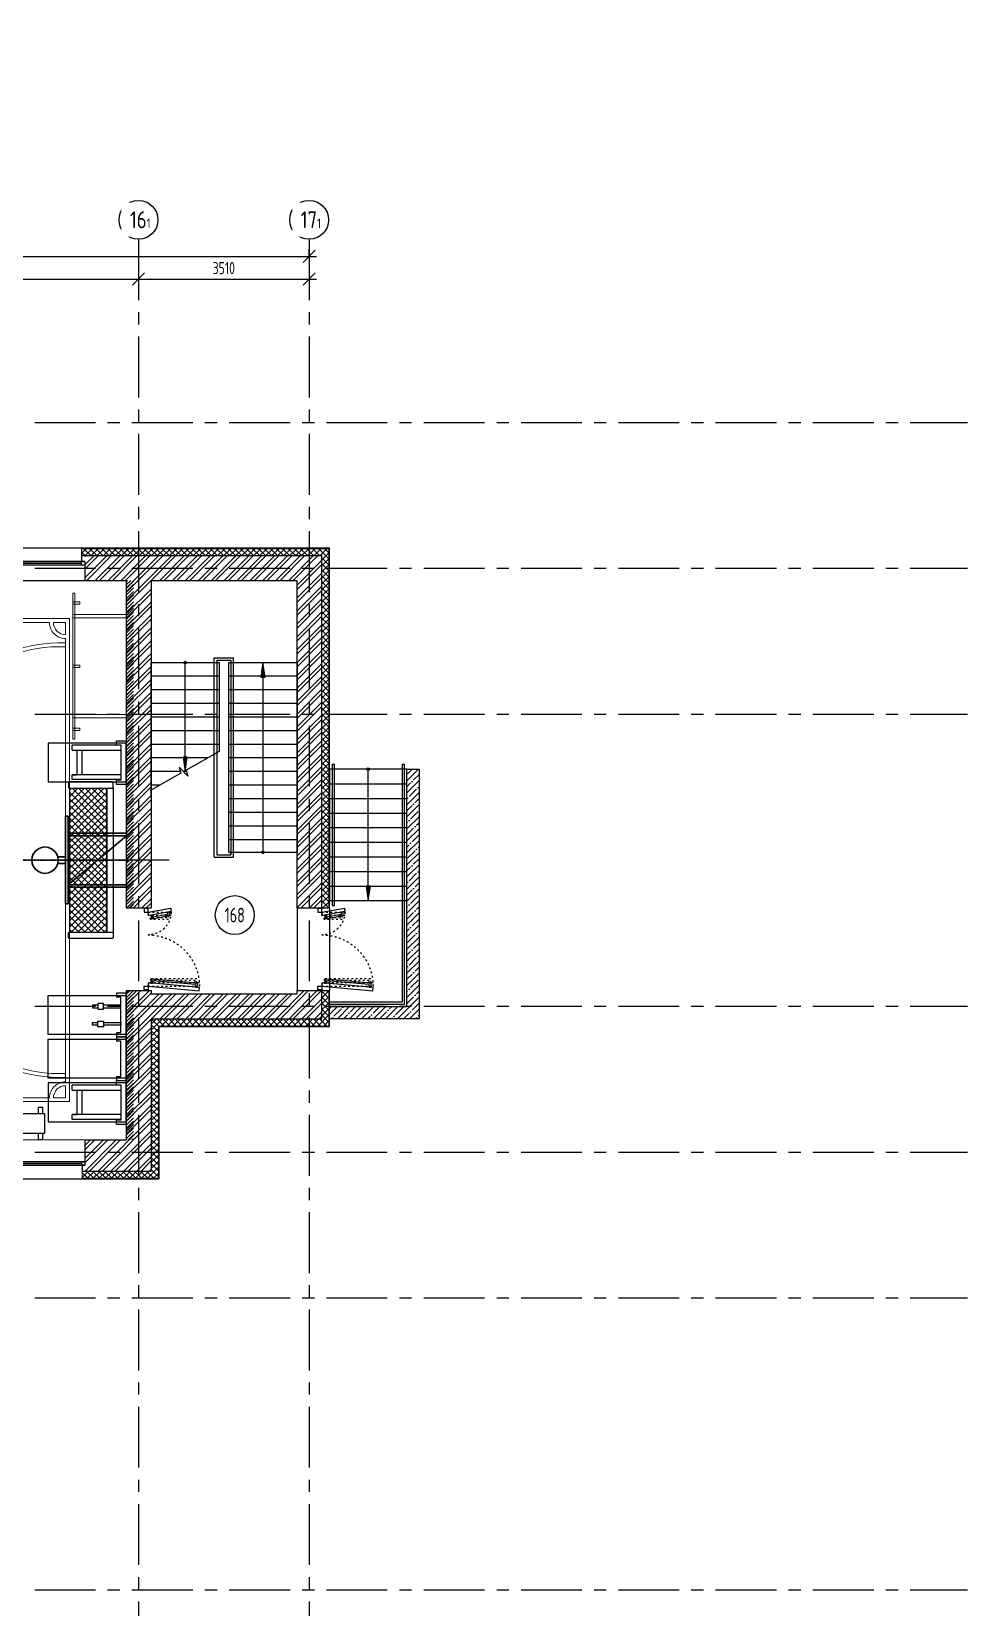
# Model space of a CAD drawing. Header units: millimetres. Extents: x -9318 to 9016603, y 0 to 838141.
# Drawn here: x 115203 to 134447, y 202646 to 235042 of the extents above; entities that cross this region are included whole.
import ezdxf
from ezdxf import colors
from ezdxf.entities.mleader import LeaderData, LeaderLine
from ezdxf.enums import TextEntityAlignment as Align
from ezdxf.math import Vec2, Vec3

# ---------------------------------------------------------------- set-up
doc = ezdxf.new("R2010")
doc.units = ezdxf.units.MM
doc.linetypes.add('ACAD_ISO03W100', pattern=[30, 12, -18])
doc.linetypes.add('CENTER', pattern=[2, 1.25, -0.25, 0.25, -0.25])
doc.layers.get('Defpoints').update_dxf_attribs({"color": 8})
for name, color, linetype, lineweight in [('АР_Навесной фасад', 5, 'Continuous', 5), ('АР_Номер помещения', 1, 'Continuous', 25), ('АР_Сущ Несущая стена', 202, 'Continuous', 30), ('ТХ_разметка минифутбол', 7, 'Continuous', 9)]:
    doc.layers.add(name, color=color, linetype=linetype, lineweight=lineweight)
doc.layers.add('АР_новое окно', color=160, linetype='Continuous')
doc.layers.add('ТХ ОБОРУДОВАНИЕ', color=250, linetype='Continuous')
doc.styles.add('ISOCPEUR', font='isocpeur.ttf', dxfattribs={"width": 0.7})
doc.styles.add('ГОСТ 2.304', font='isocpeur.ttf', dxfattribs={"width": 0.7})
doc.dimstyles.new('СПДС', dxfattribs={"dimscale": 100, "dimtxt": 2.5, "dimasz": 2.5, "dimexe": 1.5, "dimexo": 0, "dimgap": 1, "dimtad": 1, "dimdec": 0, "dimrnd": 1, "dimtxsty": 'ГОСТ 2.304', "dimblk": 'OBLIQUE', "dimcen": 2.5, "dimdle": 1.5, "dimadec": 0, "dimazin": 2, "dimtfac": 0.75, "dimtdec": 0, "dimtmove": 1, "dimatfit": 3, "dimfxl": 1, "dimtolj": 1, "dimarcsym": 1})
pattern_1 = [(45, (-887977.62, 260834.13), (-132.58252, 132.58252), []), (45, (-887889.23, 260834.13), (-132.58252, 132.58252), [])]
pattern_2 = [(45, (275635.95, 96407.274), (-35.355339, 35.355339), [])]

# ---------------------------------------------------------------- blocks, each defined once
blk = doc.blocks.new('_Oblique')
at = {"color": 8, "linetype": 'ByBlock', "lineweight": -2}
blk.add_line((-0.5, -0.5), (0.5, 0.5), dxfattribs=at)
blk = doc.blocks.new('*D1421')
at = {"color": 8, "lineweight": -2, "ltscale": 100, "transparency": 16777216}
for p, q in [((111402, 230456), (111402, 229804)), ((117402, 230455), (117402, 229804)), ((111252, 229954), (117552, 229954))]:
    blk.add_line(p, q, dxfattribs=at)
at = {"layer": 'Defpoints', "color": 0, "ltscale": 100, "transparency": 16777216}
for p in [(111402, 230456), (117402, 230455), (117402, 229954)]:
    blk.add_point(p, dxfattribs=at)
at = {"color": 8, "lineweight": -2, "ltscale": 100, "transparency": 16777216, "xscale": 250, "yscale": 250, "zscale": 250, "rotation": 180}
blk.add_blockref('_Oblique', (111402, 229954), dxfattribs=at)
at = {"color": 8, "lineweight": -2, "ltscale": 100, "transparency": 16777216, "xscale": 250, "yscale": 250, "zscale": 250}
blk.add_blockref('_Oblique', (117402, 229954), dxfattribs=at)
at = {"color": 8, "ltscale": 100, "transparency": 16777216, "insert": (114402, 230179), "char_height": 250, "attachment_point": 5, "style": 'ГОСТ 2.304'}
blk.add_mtext('\\A1;6000', dxfattribs=at)
blk = doc.blocks.new('*D1422')
at = {"color": 8, "lineweight": -2, "ltscale": 100, "transparency": 16777216}
for p, q in [((117402, 230455), (117402, 229804)), ((120912, 230492), (120912, 229804)), ((117252, 229954), (121062, 229954))]:
    blk.add_line(p, q, dxfattribs=at)
at = {"layer": 'Defpoints', "color": 0, "ltscale": 100, "transparency": 16777216}
for p in [(117402, 230455), (120912, 230492), (120912, 229954)]:
    blk.add_point(p, dxfattribs=at)
at = {"color": 8, "lineweight": -2, "ltscale": 100, "transparency": 16777216, "xscale": 250, "yscale": 250, "zscale": 250, "rotation": 180}
blk.add_blockref('_Oblique', (117402, 229954), dxfattribs=at)
at = {"color": 8, "lineweight": -2, "ltscale": 100, "transparency": 16777216, "xscale": 250, "yscale": 250, "zscale": 250}
blk.add_blockref('_Oblique', (120912, 229954), dxfattribs=at)
at = {"color": 8, "ltscale": 100, "transparency": 16777216, "insert": (119157, 230179), "char_height": 250, "attachment_point": 5, "style": 'ГОСТ 2.304'}
blk.add_mtext('\\A1;3510', dxfattribs=at)
blk = doc.blocks.new('*U1114')
h = blk.add_hatch(color=8)
h.dxf.hatch_style = 1
edge = h.paths.add_edge_path()
edge.add_arc((0, 0), 27.6, 359.64, 719.64)
h = blk.add_hatch(color=8)
h.dxf.hatch_style = 1
h.paths.add_polyline_path([(1940, -44), (1940, 44), (2240, 0)])
at = {"color": 8}
blk.add_line((2240, 0), (0, 0), dxfattribs=at)
blk.add_lwpolyline([(1940, 44), (1940, -44), (2240, 0), (1940, 44)], dxfattribs=at)
blk.add_circle((0, 0), 27.6, dxfattribs=at)
blk = doc.blocks.new('*U1115')
h = blk.add_hatch(color=8)
h.dxf.hatch_style = 1
edge = h.paths.add_edge_path()
edge.add_arc((0, 0), 27.6, 359.64, 719.64)
h = blk.add_hatch(color=8)
h.dxf.hatch_style = 1
h.paths.add_polyline_path([(3600, -44), (3600, 44), (3900, 0)])
at = {"color": 8}
blk.add_line((3900, 0), (0, 0), dxfattribs=at)
blk.add_lwpolyline([(3600, 44), (3600, -44), (3900, 0), (3600, 44)], dxfattribs=at)
blk.add_circle((0, 0), 27.6, dxfattribs=at)
blk = doc.blocks.new('*U1116')
h = blk.add_hatch(color=8)
h.dxf.hatch_style = 1
edge = h.paths.add_edge_path()
edge.add_arc((0, 0), 27.6, 359.64, 719.64)
h = blk.add_hatch(color=8)
h.dxf.hatch_style = 1
h.paths.add_polyline_path([(2400, -44), (2400, 44), (2700, 0)])
at = {"color": 8}
blk.add_line((2700, 0), (0, 0), dxfattribs=at)
blk.add_lwpolyline([(2400, 44), (2400, -44), (2700, 0), (2400, 44)], dxfattribs=at)
blk.add_circle((0, 0), 27.6, dxfattribs=at)
blk = doc.blocks.new('*U17')
at = {"layer": 'АР_новое окно', "color": 8, "lineweight": 20}
for p, q in [((0, 3800), (-70, 3800)), ((0, 0), (-70, 0))]:
    blk.add_line(p, q, dxfattribs=at)
at = {"layer": 'АР_новое окно', "color": 8}
for p, q in [((-70, 3800), (-70, 0)), ((-70, 0), (-70, 3800)), ((0, 3730), (-70, 3730)), ((-35, 3730), (-35, 70)), ((0, 3800), (0, 0)), ((0, 70), (-70, 70))]:
    blk.add_line(p, q, dxfattribs=at)
blk = doc.blocks.new('блок новое окно')
at = {"layer": 'АР_Навесной фасад', "color": 8, "ltscale": 100}
for points in [[(65, -640), (65, -800)], [(3735, -640), (3735, -800)]]:
    blk.add_lwpolyline(points, dxfattribs=at)
at = {"layer": 'АР_новое окно', "color": 8, "ltscale": 100}
blk.add_lwpolyline([(65, -800), (3735, -800)], dxfattribs=at)
at = {"layer": 'АР_Сущ Несущая стена', "color": 8, "lineweight": 15, "ltscale": 100}
for p, q in [((3800, 0), (0, 0)), ((3735, -521), (0, -521))]:
    blk.add_line(p, q, dxfattribs=at)
at = {"layer": 'АР_Сущ Несущая стена', "color": 8, "ltscale": 100}
for p, q in [((0, -521), (0, 0)), ((3800, -521), (3800, 0)), ((65, -521), (0, -521)), ((65, -521), (65, -640)), ((3800, -521), (3735, -521)), ((3735, -521), (3735, -640))]:
    blk.add_line(p, q, dxfattribs=at)
at = {"color": 8, "ltscale": 100, "xscale": -1, "rotation": 90}
blk.add_blockref('*U17', (3800, -521), dxfattribs=at)
blk = doc.blocks.new('*D1334')
at = {"color": 8, "lineweight": -2, "ltscale": 100, "transparency": 16777216}
for p, q in [((57252, 230420), (121062, 230420)), ((57402, 230420), (57402, 230570)), ((120912, 230420), (120912, 230570))]:
    blk.add_line(p, q, dxfattribs=at)
at = {"layer": 'Defpoints', "color": 0, "ltscale": 100, "transparency": 16777216}
for p in [(57402, 230420), (120912, 230420), (120912, 230420)]:
    blk.add_point(p, dxfattribs=at)
at = {"color": 8, "lineweight": -2, "ltscale": 100, "transparency": 16777216, "xscale": 250, "yscale": 250, "zscale": 250, "rotation": 180}
blk.add_blockref('_Oblique', (57402, 230420), dxfattribs=at)
at = {"color": 8, "lineweight": -2, "ltscale": 100, "transparency": 16777216, "xscale": 250, "yscale": 250, "zscale": 250}
blk.add_blockref('_Oblique', (120912, 230420), dxfattribs=at)
at = {"color": 8, "ltscale": 100, "transparency": 16777216, "insert": (89157, 230645), "char_height": 250, "attachment_point": 5, "style": 'ГОСТ 2.304'}
blk.add_mtext('\\A1;63510', dxfattribs=at)
blk = doc.blocks.new('*U520')
at = {"layer": 'АР_Номер помещения', "color": 8}
blk.add_circle((507, -4782), 400, dxfattribs=at)
at = {"color": 8, "style": 'ISOCPEUR', "width": 0.7, "flags": 1}
blk.add_attdef('КАТЕГОРИЯ', (-499, -2092), '', height=250, dxfattribs=at)
at = {"layer": 'АР_Номер помещения', "color": 8, "style": 'ISOCPEUR', "width": 0.7}
blk.add_attdef('НОМЕР_ПОМЕЩЕНИЯ', text='', height=300, dxfattribs=at).set_placement((507, -4782), align=Align.MIDDLE_CENTER)
blk = doc.blocks.new('_DotSmall')
at = {"color": 8, "linetype": 'ByBlock', "const_width": 0.5}
blk.add_lwpolyline([(-0.0625, 0, 1), (0.0625, 0, 1)], format="xyb", close=True, dxfattribs=at)
blk = doc.blocks.new('1700-3')
at = {"color": 8}
for points in [[(-476, 1526), (-12, 1444), (0, 1513), (-464, 1595)], [(0, -13), (-1051, -105), (-1057, -35), (-6, 57)]]:
    blk.add_lwpolyline(points, close=True, dxfattribs=at)
at = {"color": 8, "linetype": 'ACAD_ISO03W100', "ltscale": 3}
for points in [[(-471, 1443), (0, 1443), (0, 1513), (-471, 1513)], [(0, -13), (-1055, -13), (-1055, 57), (0, 57)]]:
    blk.add_lwpolyline(points, close=True, dxfattribs=at)
at = {"color": 8}
for points in [[(-392, 1511), (-427, 1517), (-441, 1434), (-76, 1369), (-61, 1453), (-96, 1459)], [(-392, 1511), (-401, 1462), (-104, 1410), (-96, 1459)], [(80, 1600), (0, 1600), (0, 1583), (80, 1583), (80, 1600)], [(0, 1583), (80, 1583), (80, 1513), (50, 1513), (50, 1513), (0, 1513), (0, 1583)], [(-972, -28), (-1007, -31), (-1014, 54), (-63, 137), (-56, 52), (-91, 49)], [(-972, -28), (-976, 22), (-95, 99), (-91, 49)], [(0, -83), (80, -83), (80, -13), (50, -13), (50, -13), (0, -13), (0, -83)], [(80, -100), (0, -100), (0, -83), (80, -83), (80, -100)]]:
    blk.add_lwpolyline(points, dxfattribs=at)
at = {"color": 8, "linetype": 'ACAD_ISO03W100', "ltscale": 3}
for points in [[(-386, 1443), (-421, 1443), (-421, 1358), (-50, 1358), (-50, 1443), (-85, 1443)], [(-386, 1443), (-386, 1393), (-85, 1393), (-85, 1443)], [(-970, 57), (-1005, 57), (-1005, 142), (-50, 142), (-50, 57), (-85, 57)], [(-970, 57), (-970, 107), (-85, 107), (-85, 57)]]:
    blk.add_lwpolyline(points, dxfattribs=at)
for centre, radius, start, end in [((0, 1513), 471, 170, 270), ((0, -13), 1055, 90, 181.2023)]:
    blk.add_arc(centre, radius, start, end, dxfattribs=at)
blk = doc.blocks.new('бег дорожка')
at = {"color": 8}
blk.add_lwpolyline([(-53, 0), (-852, 0), (-852, 1604), (-53, 1604)], close=True, dxfattribs=at)
for points in [[(-818, 201), (-903, 201), (-903, 0), (-3, 0), (-3, 201), (-93, 201)], [(-815, 201), (-815, 111)], [(-815, 111), (-90, 111)], [(-90, 111), (-90, 201)]]:
    blk.add_lwpolyline(points, dxfattribs=at)
blk = doc.blocks.new('У119')
at = {"color": 8, "const_width": 2}
blk.add_lwpolyline([(141634, -87746), (144634, -87746), (144634, -87996), (141634, -87996)], close=True, dxfattribs=at)
blk = doc.blocks.new('У127б')
at = {"color": 8, "ltscale": 250.120383}
for points in [[(190072, -190835), (189718, -190835), (189718, -190781), (190072, -190781)], [(190191, -190781), (190303, -190781), (190303, -190835), (190191, -190835)], [(190072, -191141), (189718, -191141), (189718, -191196), (190072, -191195)], [(190191, -191195), (190303, -191195), (190303, -191141), (190191, -191141)]]:
    blk.add_lwpolyline(points, dxfattribs=at)
for points in [[(190191, -190748), (190191, -190867), (190072, -190867), (190072, -190748)], [(190191, -191228), (190191, -191109), (190072, -191109), (190072, -191228)]]:
    blk.add_lwpolyline(points, close=True, dxfattribs=at)
blk = doc.blocks.new('бревно гимн 3000х400')
at = {"color": 8}
for points in [[(-10331, 62755), (-10331, 62890), (-10250, 62890), (-10250, 62755)], [(-7426, 62755), (-7426, 62890), (-7507, 62890), (-7507, 62755)], [(-10250, 62355), (-10250, 62220), (-10331, 62220), (-10331, 62355)], [(-7507, 62355), (-7507, 62220), (-7426, 62220), (-7426, 62355)]]:
    blk.add_lwpolyline(points, dxfattribs=at)
blk.add_lwpolyline([(-10378, 62355), (-7378, 62355), (-7378, 62755), (-10378, 62755)], close=True, dxfattribs=at)
blk = doc.blocks.new('спорт инвентарь 1')
at = {"color": 8}
blk.add_lwpolyline([(-53, 0), (-852, 0), (-852, 1604), (-53, 1604)], close=True, dxfattribs=at)
for points in [[(-805, 111), (-805, 1112)], [(-704, 1112), (-805, 1112)], [(-704, 1112), (-704, 111)], [(-201, 1112), (-201, 1011), (-704, 1011), (-704, 911), (-201, 911)], [(-201, 111), (-201, 1112)], [(-101, 111), (-101, 1112), (-201, 1112)], [(-815, 201), (-900, 201), (-900, 0), (0, 0), (0, 201), (-90, 201)], [(-815, 201), (-815, 111)], [(-815, 111), (-90, 111)], [(-90, 111), (-90, 201)]]:
    blk.add_lwpolyline(points, dxfattribs=at)
blk = doc.blocks.new('A$C4BE71BC3')
at = {"color": 8, "lineweight": 35, "ltscale": 100}
blk.add_lwpolyline([(102, -28588), (104, -28588), (104, -28750), (-38, -28750), (-38, -28588), (-38, -28588)], dxfattribs=at)
at = {"color": 8, "ltscale": 100}
for points in [[(-1, -30000), (67, -30000)], [(33, -29952), (33, -30047)]]:
    blk.add_lwpolyline(points, dxfattribs=at)
at = {"layer": 'ТХ ОБОРУДОВАНИЕ', "color": 8, "lineweight": 35}
for p, q in [((933, -28750), (-869, -28750)), ((-869, -28800), (-869, -28750)), ((933, -28800), (-869, -28800)), ((-521, -28800), (-521, -30000)), ((-471, -30000), (537, -28800)), ((-471, -28800), (-471, -30000)), ((-103, -28561), (-160, -28518)), ((-38, -28588), (-103, -28561)), ((32, -28597), (-38, -28588)), ((102, -28588), (32, -28597)), ((168, -28561), (102, -28588)), ((224, -28518), (168, -28561)), ((537, -28800), (537, -30000)), ((587, -28800), (587, -30000)), ((933, -28800), (933, -28750))]:
    blk.add_line(p, q, dxfattribs=at)
blk.add_lwpolyline([(-239, -28326), (-230, -28256), (-203, -28191), (-160, -28135), (-103, -28092), (-38, -28065), (32, -28055), (102, -28065), (168, -28092), (224, -28135), (267, -28191), (294, -28256), (303, -28326), (294, -28396), (267, -28462), (224, -28518), (168, -28561), (102, -28588), (32, -28597), (-38, -28588), (-103, -28561), (-160, -28518), (-203, -28462), (-230, -28396)], close=True, dxfattribs=at)
for points in [[(-521, -30000), (-471, -30000)], [(537, -30000), (587, -30000)]]:
    blk.add_lwpolyline(points, dxfattribs=at)
blk = doc.blocks.new('A$C205B6F02')
at = {"color": 8, "lineweight": 18}
for p, q in [((22, 572), (347, 897)), ((22, 438), (481, 897)), ((22, 304), (615, 897)), ((22, 170), (749, 897)), ((22, 841), (78, 897)), ((22, 707), (212, 897)), ((22, 860), (749, 133)), ((22, 726), (615, 133)), ((120, 133), (884, 897)), ((120, 897), (884, 133)), ((254, 133), (1018, 897)), ((254, 897), (1018, 133)), ((262, 755), (884, 133)), ((388, 133), (1152, 897)), ((388, 897), (1152, 133)), ((522, 133), (1286, 897)), ((522, 897), (1286, 133)), ((656, 133), (1420, 897)), ((656, 897), (1420, 133)), ((791, 133), (1555, 897)), ((791, 897), (1555, 133)), ((925, 133), (1689, 897)), ((925, 897), (1689, 133)), ((1059, 133), (1823, 897)), ((1059, 897), (1823, 133)), ((1193, 133), (1957, 897)), ((1193, 897), (1957, 133)), ((1327, 133), (2091, 897)), ((1327, 897), (2091, 133)), ((1462, 133), (2226, 897)), ((1462, 897), (2226, 133)), ((1596, 133), (2360, 897)), ((1596, 897), (2360, 133)), ((1730, 133), (2494, 897)), ((1730, 897), (2494, 133)), ((1864, 133), (2628, 897)), ((1864, 897), (2628, 133)), ((1999, 133), (2762, 897)), ((1999, 897), (2762, 133)), ((2133, 133), (2897, 897)), ((2133, 897), (2897, 133)), ((2267, 897), (2978, 186)), ((2267, 133), (2978, 844)), ((2401, 897), (2978, 320)), ((2401, 133), (2978, 709)), ((2535, 897), (2978, 454)), ((2670, 897), (2978, 589)), ((2804, 897), (2978, 723)), ((2938, 897), (2978, 857)), ((22, 591), (481, 133)), ((22, 457), (347, 133)), ((320, 562), (749, 133)), ((378, 370), (615, 133)), ((2670, 133), (2978, 441)), ((22, 323), (212, 133)), ((22, 189), (78, 133)), ((436, 178), (481, 133)), ((2804, 133), (2978, 307)), ((2938, 133), (2978, 172))]:
    blk.add_line(p, q, dxfattribs=at)
at = {"color": 8}
blk.add_line((2535, 133), (2978, 575), dxfattribs=at)
for points in [[(-110, 22), (-110, 897, -0.414214), (-88, 919), (0, 919, -0.414214), (22, 897), (22, 22, -0.414214), (0, 0), (-88, 0, -0.414214)], [(3110, 22), (3110, 897, 0.414214), (3088, 919), (3000, 919, 0.414214), (2978, 897), (2978, 22, 0.414214), (3000, 0), (3088, 0, 0.414214)]]:
    blk.add_lwpolyline(points, format="xyb", close=True, dxfattribs=at)
at = {"color": 8, "ltscale": 100}
for points in [[(2978, 897), (22, 897)], [(22, 897), (22, 133)], [(2978, 897), (2978, 133)], [(2978, 133), (22, 133)]]:
    blk.add_lwpolyline(points, dxfattribs=at)
at = {"color": 8}
blk.add_lwpolyline([(2989, 3, -0.131652), (2978, 0), (22, 0, -0.131652), (11, 3)], format="xyb", dxfattribs=at)
blk.add_lwpolyline([(22, 133), (2978, 133)], dxfattribs=at)
blk = doc.blocks.new('A$C00b7f25d')
at = {"layer": 'ТХ_разметка минифутбол', "color": 8}
for p, q in [((-445, 697), (-444, 10627)), ((-444, 10628), (-444, 697)), ((-444, 10628), (5595, 10628)), ((-365, 10547), (-365, 10298)), ((-364, 10547), (-114, 10547)), ((-34, 10547), (5595, 10547)), ((5675, 10628), (10202, 10628)), ((5675, 10547), (10122, 10547)), ((14650, 10628), (10122, 10628)), ((14650, 10547), (10202, 10547)), ((20770, 10628), (14730, 10628)), ((20359, 10547), (14730, 10547)), ((20689, 10547), (20439, 10547)), ((20690, 10547), (20690, 10298)), ((20770, 10628), (20770, 697)), ((20770, 697), (20770, 10627)), ((-365, 10218), (-365, 1106)), ((20690, 10218), (20690, 1106)), ((-365, 1026), (-365, 777)), ((20690, 1026), (20690, 777)), ((-444, 698), (10202, 698)), ((-365, 777), (-114, 777)), ((-34, 777), (10122, 777)), ((20770, 698), (10122, 698)), ((20359, 777), (10202, 777)), ((20690, 777), (20439, 777))]:
    blk.add_line(p, q, dxfattribs=at)
for points in [[(5595, 10628), (5595, 10788), (5675, 10788), (5675, 10628)], [(14730, 10628), (14730, 10788), (14650, 10788), (14650, 10628)], [(5675, 10547), (5675, 10387), (5595, 10387), (5595, 10547)], [(5675, 10547), (5675, 10387), (5595, 10387), (5595, 10547)], [(10122, 10628), (10122, 10628)], [(10122, 10547), (10122, 8442)], [(10122, 10547), (10122, 8442)], [(10202, 10547), (10202, 8442)], [(10202, 10628), (10202, 10628)], [(10202, 10547), (10202, 8442)], [(14650, 10547), (14650, 10387), (14730, 10387), (14730, 10547)], [(14650, 10547), (14650, 10387), (14730, 10387), (14730, 10547)], [(10122, 8363), (10122, 5754)], [(10122, 8363), (10122, 5754)], [(10202, 8363), (10202, 5754)], [(2635, 7167), (2636, 4157)], [(2715, 7167), (2716, 4157)], [(17610, 7167), (17609, 4157)], [(17690, 7167), (17689, 4157)], [(10122, 5571), (10122, 2963)], [(10122, 5571), (10122, 2963)], [(10202, 5571), (10202, 2963)], [(10202, 5571), (10202, 2963)], [(10122, 2883), (10122, 777)], [(10122, 2883), (10122, 777)], [(10202, 2883), (10202, 777)], [(10202, 2883), (10202, 777)], [(10122, 698), (10122, 697)], [(10122, 698), (10122, 697)], [(10202, 698), (10202, 697)], [(10202, 698), (10202, 697)]]:
    blk.add_lwpolyline(points, dxfattribs=at)
for centre in [(5617, 5662), (14708, 5662)]:
    blk.add_circle(centre, 100, dxfattribs=at)
for centre, radius, start, end in [((-364, 10547), 330, 269.9808, 360), ((-364, 10547), 250, 269.9746, 360), ((20689, 10547), 330, 180, 270.0192), ((20689, 10547), 250, 180, 270.0254), ((-244, 7171), 2959, 359.7889, 92.3348), ((-244, 7171), 2879, 359.7849, 92.3978), ((20569, 7171), 2959, 87.6652, 180.2111), ((20569, 7171), 2879, 87.6022, 180.2151), ((10162, 5662), 2780, 90.8208, 269.1789), ((10163, 5662), 2780, 270.8211, 89.1792), ((10163, 5663), 2700, 90.8545, 269.1452), ((10162, 5663), 2700, 270.8548, 89.1455), ((10163, 5662), 100, 113.5709, 246.4289), ((10163, 5662), 100, 113.5855, 246.4148), ((10163, 5662), 100, 293.5711, 66.4291), ((10163, 5662), 100, 293.5852, 66.4145), ((-244, 4154), 2959, 267.6652, 0.2111), ((-244, 4154), 2879, 267.6022, 0.2151), ((20569, 4154), 2959, 179.7889, 272.3348), ((20569, 4154), 2879, 179.7849, 272.3978), ((-364, 776), 330, 0, 90.0135), ((-364, 776), 250, 0, 90.0177), ((20689, 776), 330, 89.9865, 180), ((20689, 776), 250, 89.9823, 180)]:
    blk.add_arc(centre, radius, start, end, dxfattribs=at)
blk = doc.blocks.new('У211')
at = {"color": 8, "linetype": 'Continuous', "lineweight": 5, "elevation": 0}
for points in [[(183978, -108170), (183830, -108170), (183830, -108217), (183978, -108217)], [(183978, -107994), (183934, -107994), (183934, -110994), (183978, -110994)], [(182878, -108434), (183978, -108434), (183978, -108498), (182878, -108498)], [(183978, -109470), (183830, -109470), (183830, -109517), (183978, -109517)], [(182878, -110553), (183978, -110553), (183978, -110489), (182878, -110489)], [(183978, -110770), (183830, -110770), (183830, -110817), (183978, -110817)]]:
    blk.add_lwpolyline(points, close=True, dxfattribs=at)

msp = doc.modelspace()

# ---------------------------------------------------------------- hatches: boundary and pattern name
at = {"ltscale": 100}
h = msp.add_hatch(dxfattribs=at)
h.set_pattern_fill('ANSI37', color=256, scale=700, angle=90)
h.set_pattern_definition([(135, (72499.89, -759127.015), (-61.871843, -61.871843), []), (225, (72499.89, -759127.015), (61.871843, -61.871843), [])])
h.paths.add_polyline_path([(121172.03, 224267.96), (121172.03, 217027.96), (121322.03, 217027.96), (121322.03, 224417.96), (116237.03, 224417.96), (116237.03, 224267.96)])
h = msp.add_hatch(dxfattribs=at)
h.set_pattern_fill('ANSI32', color=256, scale=500)
h.set_pattern_definition(pattern_1)
h.paths.add_polyline_path([(121172.03, 224267.96), (116302.03, 224267.96), (116302.03, 223757.96), (117152.03, 223757.96), (117152.03, 217027.96), (117662.03, 217027.96), (117662.03, 223757.45), (120662.03, 223758.46), (120662.03, 217028.46), (121172.03, 217027.45)])
at = {"ltscale": 100, "transparency": 33554636}
h = msp.add_hatch(dxfattribs=at)
h.set_pattern_fill('ANSI31', color=256, scale=400)
h.set_pattern_definition(pattern_2)
h.paths.add_polyline_path([(117302.08, 217027.96), (117152.03, 217027.96), (117152.03, 223757.96), (117302.08, 223757.96)])
at = {"ltscale": 100}
h = msp.add_hatch(dxfattribs=at)
h.set_pattern_fill('ANSI35', color=256, scale=700)
h.set_pattern_definition([(45, (275635.95, 96407.27), (-123.74369, 123.74369), []), (45, (275759.7, 96407.27), (-123.74369, 123.74369), [218.75, -43.75, 0, -43.75])])
h.paths.add_polyline_path([(121332.03, 214997.96), (121332.03, 214747.96), (123172.03, 214747.96), (123172.03, 219876.41), (122922.03, 219876.41), (122922.03, 214997.96)])
h = msp.add_hatch(dxfattribs=at)
h.set_pattern_fill('ANSI37', color=256, scale=700)
h.set_pattern_definition([(45, (-859797.94, 260290.1), (-61.871843, 61.871843), []), (135, (-859797.94, 260290.1), (-61.871843, -61.871843), [])])
h.paths.add_polyline_path([(117662.03, 211617.96), (116242.03, 211617.96), (116242.03, 211467.96), (117812.03, 211467.96), (117812.03, 214597.96), (121322.03, 214597.96), (121322.03, 215327.96), (121172.03, 215327.96), (121172.03, 214747.96), (117662.03, 214747.96)])
h = msp.add_hatch(dxfattribs=at)
h.set_pattern_fill('ANSI32', color=256, scale=500)
h.set_pattern_definition(pattern_1)
h.paths.add_polyline_path([(117662.03, 214747.96), (121172.03, 214747.96), (121172.03, 215327.96), (120662.03, 215327.96), (120662.03, 215257.96), (117662.03, 215257.96), (117662.03, 215327.96), (117152.03, 215327.96), (117152.03, 212257.96), (116307.03, 212257.96), (116307.03, 211617.96), (117662.03, 211617.96)])
at = {"ltscale": 100, "transparency": 33554636}
h = msp.add_hatch(dxfattribs=at)
h.set_pattern_fill('ANSI31', color=256, scale=400)
h.set_pattern_definition(pattern_2)
h.paths.add_polyline_path([(117302.08, 212257.96), (117152.03, 212257.96), (117152.03, 215327.96), (117302.08, 215327.96)])

# ---------------------------------------------------------------- linework, layer by layer
at = {"linetype": 'CENTER', "ltscale": 1000}
for p, q in [((117402.03, 230770.43), (117402.03, 175038.08)), ((120912.03, 230770.43), (120912.03, 175038.08)), ((51268.34, 227007.96), (134446.74, 227007.96)), ((51268.34, 224007.96), (134446.74, 224007.96)), ((51268.34, 221007.96), (134446.74, 221007.96)), ((51268.34, 215007.96), (134446.74, 215007.96)), ((51268.34, 212007.96), (134446.74, 212007.96)), ((51268.34, 209007.96), (134446.74, 209007.96)), ((51268.34, 203007.96), (134446.74, 203007.96))]:
    msp.add_line(p, q, dxfattribs=at)
at = {"ltscale": 100}
for p, q in [((116237.03, 224427.96), (121332.03, 224427.96)), ((116237.03, 224417.96), (121322.03, 224417.96)), ((116237.03, 224267.96), (121172.03, 224267.96)), ((116237.03, 224149.04), (116237.03, 224267.96)), ((121172.03, 217027.96), (121172.03, 224267.96)), ((121322.03, 217027.96), (121322.03, 224417.96)), ((121332.03, 217027.96), (121332.03, 224427.96)), ((116237.03, 224149.04), (116302.03, 224149.04)), ((116302.03, 224149.04), (116302.03, 223757.96)), ((116302.03, 223757.96), (117152.03, 223757.96)), ((117152.03, 223757.96), (117152.03, 217027.96)), ((117662.03, 223757.96), (120662.03, 223757.96)), ((117662.03, 223757.96), (117662.03, 217027.96)), ((120662.03, 217027.96), (120662.03, 223757.96)), ((119062.03, 221788.63), (117662.03, 221788.63)), ((120662.03, 221788.63), (119262.03, 221788.63)), ((119062.03, 221508.63), (117662.03, 221508.63)), ((120662.03, 221508.63), (119262.03, 221508.63)), ((119062.03, 221228.63), (117662.03, 221228.63)), ((119062.03, 220948.63), (117662.03, 220948.63)), ((120662.03, 221228.63), (119262.03, 221228.63)), ((120662.03, 220948.63), (119262.03, 220948.63)), ((119062.03, 220668.63), (117662.03, 220668.63)), ((120662.03, 220668.63), (119262.03, 220668.63)), ((119062.03, 220388.63), (117662.03, 220388.63)), ((120662.03, 220388.63), (119262.03, 220388.63)), ((118826.77, 220108.63), (117662.03, 220108.63)), ((120662.03, 220108.63), (119262.03, 220108.63)), ((121382.03, 219978.02), (121432.03, 219978.02)), ((122822.03, 219978.02), (122872.03, 219978.02)), ((118267.69, 219828.63), (117662.03, 219828.63)), ((118393.52, 219828.63), (118330.13, 219828.63)), ((120662.03, 219828.63), (119262.03, 219828.63)), ((122922.03, 214997.96), (122922.03, 219876.41)), ((122922.03, 219876.41), (123172.03, 219876.41)), ((123172.03, 219876.41), (123172.03, 214747.96)), ((117837.34, 219548.63), (117662.03, 219548.63)), ((120662.03, 219548.63), (119262.03, 219548.63)), ((121332.03, 219576.41), (122922.03, 219576.41)), ((120662.03, 219268.63), (119262.03, 219268.63)), ((121332.03, 219276.41), (122922.03, 219276.41)), ((120662.03, 218988.63), (119262.03, 218988.63)), ((120662.03, 218708.63), (119262.03, 218708.63)), ((121332.03, 218976.41), (122922.03, 218976.41)), ((120662.03, 218428.63), (119262.03, 218428.63)), ((121332.03, 218676.41), (122922.03, 218676.41)), ((121332.03, 218376.41), (122922.03, 218376.41)), ((121332.03, 218076.41), (122922.03, 218076.41)), ((121332.03, 217776.41), (122922.03, 217776.41)), ((121332.03, 217476.41), (122922.03, 217476.41)), ((121382.03, 217074.26), (121432.03, 217074.26)), ((117152.03, 217027.96), (117662.03, 217027.96)), ((120662.03, 217027.96), (121172.03, 217027.96)), ((117152.03, 215327.96), (117662.03, 215327.96)), ((117152.03, 215327.96), (117152.03, 212257.96)), ((117662.03, 215327.96), (117662.03, 215257.96)), ((117662.03, 215257.96), (120662.03, 215257.96)), ((120662.03, 215257.96), (120662.03, 215327.96)), ((120662.03, 215327.96), (121172.03, 215327.96)), ((121172.03, 214747.96), (121172.03, 215327.96)), ((121322.03, 214597.96), (121322.03, 215327.96)), ((121332.03, 214587.96), (121332.03, 215327.96)), ((121332.03, 215098.41), (122822.03, 215098.41)), ((121332.03, 215048.41), (122872.03, 215048.41)), ((121332.03, 214997.96), (122922.03, 214997.96)), ((117662.03, 214747.96), (121172.03, 214747.96)), ((117662.03, 214747.96), (117662.03, 211617.96)), ((117812.03, 214597.96), (117812.03, 211467.96)), ((117812.03, 214597.96), (121322.03, 214597.96)), ((117822.03, 214587.96), (117822.03, 211457.96)), ((117822.03, 214587.96), (121332.03, 214587.96)), ((123172.03, 214747.96), (121332.03, 214747.96)), ((116307.03, 212257.96), (117152.03, 212257.96)), ((116242.03, 211617.96), (117662.03, 211617.96)), ((116242.03, 211467.96), (117812.03, 211467.96)), ((116242.03, 211457.96), (117822.03, 211457.96))]:
    msp.add_line(p, q, dxfattribs=at)
msp.add_line((112502.03, 223757.96), (116302.03, 223757.96))
at = {"ltscale": 0.1}
msp.add_line((118035.55, 218007.91), (92718.52, 218007.91), dxfattribs=at)
msp.add_lwpolyline([(112567.03, 224427.96), (116237.03, 224427.96)])
at = {"ltscale": 100}
for points in [[(116237.03, 224267.96), (116237.03, 224427.96)], [(117662.03, 219302.46), (117662.03, 222068.63), (119062.03, 222068.63), (119062.03, 220241.79)], [(118962.03, 218068.33), (118962.03, 222168.94)], [(118962.03, 222168.94), (119353.82, 222168.94)], [(119012.03, 222118.94), (119012.03, 218118.33)], [(119012.03, 222118.94), (119303.82, 222118.94), (119303.82, 222064.22)], [(119303.82, 222064.22), (119303.82, 218118.33)], [(119353.82, 218068.33), (119353.82, 222168.94)], [(121382.03, 219978.02), (121382.03, 217074.26)], [(121432.03, 217074.26), (121432.03, 219978.02)], [(122822.03, 219978.02), (122822.03, 215098.41)], [(122872.03, 215048.41), (122872.03, 219978.02)], [(118962.03, 218068.33), (119353.82, 218068.33)], [(119012.03, 218118.33), (119303.82, 218118.33), (119303.82, 218173.05)], [(120662.03, 217027.96), (120662.03, 215327.96)], [(121172.03, 217027.96), (121332.03, 217027.96)], [(121332.03, 217027.96), (121332.03, 215327.96)], [(121172.03, 215327.96), (121332.03, 215327.96)]]:
    msp.add_lwpolyline(points, dxfattribs=at)
at = {"ltscale": 100, "const_width": 2}
for points in [[(117302.08, 217027.96), (117152.03, 217027.96), (117152.03, 223757.96), (117302.08, 223757.96)], [(117302.08, 212257.96), (117152.03, 212257.96), (117152.03, 215327.96), (117302.08, 215327.96)]]:
    msp.add_lwpolyline(points, close=True, dxfattribs=at)
at = {"ltscale": 100}
for points in [[(120662.03, 218168.63), (119262.03, 218168.63), (119262.03, 222068.63), (120662.03, 222068.63)], [(122922.03, 217176.41), (122922.03, 219876.41), (121332.03, 219876.41), (121332.03, 217176.41)]]:
    msp.add_lwpolyline(points, close=True, dxfattribs=at)
at = {"ltscale": 25}
for points in [[(119062.03, 220241.79), (118385.2, 219858.71)], [(118276.41, 219797.14), (117632.98, 219432.97)], [(118419.57, 219734.53), (118242.04, 219921.32)], [(118242.04, 219921.32), (118276.41, 219797.14)], [(118385.2, 219858.71), (118419.57, 219734.53)]]:
    msp.add_lwpolyline(points, dxfattribs=at)
at = {"linetype": 'CENTER', "ltscale": 100}
msp.add_lwpolyline([(93577.03, 218007.91), (117177.03, 218007.92)], dxfattribs=at)
at = {"ltscale": 0.5}
for centre in [(117402.03, 231170.43), (120912.03, 231170.43)]:
    msp.add_circle(centre, 400, dxfattribs=at)

# ---------------------------------------------------------------- block references
at = {"xscale": -1, "rotation": 90}
for name, p in [('*U17', (116302.03, 224079.04)), ('спорт инвентарь 1', (117152.03, 219563.99)), ('спорт инвентарь 1', (117152.03, 212576.46))]:
    msp.add_blockref(name, p, dxfattribs=at)
for name, p in [('У119', (-27481.96, 311503.99)), ('блок новое окно', (112507.03, 212257.96))]:
    msp.add_blockref(name, p)
at = {"xscale": -1}
for name, p in [('У211', (300029.8, 331488.77, 0)), ('1700-3', (117600.15, 215427.96)), ('1700-3', (121172.03, 215427.96))]:
    msp.add_blockref(name, p, dxfattribs=at)
at = {"ltscale": 100}
msp.add_blockref('A$C00b7f25d', (95214.53, 212345.57), dxfattribs=at)
at = {"ltscale": 75}
for name, p, rotation in [('*U1114', (118362.03, 222068.63), 269.9999999999999), ('*U1115', (119962.03, 218168.63), 89.99999999999993), ('*U1116', (122127.03, 219876.41), 269.9999999999999)]:
    msp.add_blockref(name, p, dxfattribs=dict(at, rotation=rotation))
for name, p, rotation in [('A$C205B6F02', (116881.7, 216507.92), 90.00000000000001), ('бег дорожка', (117152.03, 215279.16), 90), ('У127б', (306758.75, 23833.53), 180), ('бег дорожка', (117152.03, 214379.14), 90), ('бревно гимн 3000х400', (105099.83, 275148.07), 180)]:
    msp.add_blockref(name, p, dxfattribs=dict(rotation=rotation))
at = {"ltscale": 2, "xscale": -1, "rotation": 90}
msp.add_blockref('A$C4BE71BC3', (87154.17, 218039.97), dxfattribs=at)
ref = msp.add_blockref('*U520', (118874.93, 221661.17))
ref.add_attrib('НОМЕР_ПОМЕЩЕНИЯ', '168', dxfattribs={"layer": 'АР_Номер помещения', "color": 8, "height": 300, "style": 'ISOCPEUR', "width": 0.7}).set_placement((119381.62, 216879.32), align=Align.MIDDLE_CENTER)

# ---------------------------------------------------------------- dimensions: what is measured, and where the dimension line sits
at = {"ltscale": 100}
for base, p1, p2, picture, middle in [((117402.03, 229953.93), (111402.03, 230455.9), (117402.03, 230455.12), '*D1421', (114402.03, 230178.93)), ((120912.03, 229953.93), (117402.03, 230455.12), (120912.03, 230492.12), '*D1422', (119157.03, 230178.93))]:
    dim = msp.add_linear_dim(base=base, p1=p1, p2=p2, dimstyle='СПДС', override={"dimclrd": 8, "dimclre": 8, "dimclrt": 8}, dxfattribs=at)
    dim.commit()
    dim.dimension.update_dxf_attribs({"geometry": picture, "text_midpoint": middle})

# ---------------------------------------------------------------- next in the draw order: texts
at = {"char_height": 350, "width": 123.8671, "attachment_point": 1, "line_spacing_factor": 1.149209, "style": 'ГОСТ 2.304', "bg_fill": 2}
for s, insert in [('{\\W0.8;16\\H0.57143x;1}', (117227.94, 231348.2)), ('{\\W0.8;17\\H0.57143x;1}', (120737.94, 231348.2))]:
    msp.add_mtext(s, dxfattribs=dict(at, insert=insert))

# ---------------------------------------------------------------- next in the draw order: dimensions: what is measured, and where the dimension line sits
at = {"ltscale": 100}
dim = msp.add_linear_dim(base=(120912.03, 230420.43), p1=(57402.03, 230420.43), p2=(120912.03, 230420.43), dimstyle='СПДС', override={"dimclrd": 8, "dimclre": 8, "dimclrt": 8}, dxfattribs=at)
dim.commit()
dim.dimension.update_dxf_attribs({"geometry": '*D1334', "text_midpoint": (89157.03, 230645.43)})

# ---------------------------------------------------------------- next in the draw order: leaders
ml = msp.add_multileader_mtext('Standard')
ml.set_content('+13,700', color=8, style='ISOCPEUR')
ml.set_leader_properties(color=8, linetype='Continuous', lineweight=-1)
ml.set_arrow_properties(name='DOTSMALL')
ml.build(insert=Vec2(0, 0))
ml.multileader.update_dxf_attribs({"has_text_frame": 1, "text_left_attachment_type": 4, "text_right_attachment_type": 4, "dogleg_length": 100, "arrow_head_size": 180})
ctx = ml.context
ctx.base_point, ctx.char_height, ctx.arrow_head_size, ctx.landing_gap_size, ctx.plane_origin = Vec3(118053.07, 658154.33), 250, 180, 50, Vec3(117803.7, 657493.51)
ctx.left_attachment, ctx.right_attachment = 4, 4
notes = []
notes.append((ctx, [(0, (0, 0, 0), (0, 0), (1, 0), 1, [])]))
ctx.mtext.insert, ctx.mtext.width, ctx.mtext.line_spacing_style, ctx.mtext.flow_direction = Vec3(118103.07, 658487.66), 852.697, 2, 5
ml = msp.add_multileader_mtext('Standard')
ml.set_content('+15,850', color=8, style='ISOCPEUR')
ml.set_leader_properties(color=8, linetype='Continuous', lineweight=-1)
ml.set_arrow_properties(name='DOTSMALL')
ml.build(insert=Vec2(0, 0))
ml.multileader.update_dxf_attribs({"has_text_frame": 1, "text_left_attachment_type": 4, "text_right_attachment_type": 4, "dogleg_length": 100, "arrow_head_size": 180})
ctx = ml.context
ctx.base_point, ctx.char_height, ctx.arrow_head_size, ctx.landing_gap_size, ctx.plane_origin = Vec3(116043.29, 652621.27), 250, 180, 50, Vec3(116522.41, 649668.82)
ctx.left_attachment, ctx.right_attachment = 4, 4
notes.append((ctx, [(0, (0, 0, 0), (0, 0), (1, 0), 1, [])]))
ctx.mtext.insert, ctx.mtext.width, ctx.mtext.line_spacing_style, ctx.mtext.flow_direction = Vec3(116093.29, 652954.61), 852.697, 2, 5
ml = msp.add_multileader_mtext('Standard')
ml.set_content('+9,800', color=8, style='ISOCPEUR')
ml.set_leader_properties(color=8, linetype='Continuous', lineweight=-1)
ml.set_arrow_properties(name='DOTSMALL')
ml.build(insert=Vec2(0, 0))
ml.multileader.update_dxf_attribs({"has_text_frame": 1, "text_left_attachment_type": 4, "text_right_attachment_type": 4, "dogleg_length": 100, "arrow_head_size": 180})
ctx = ml.context
ctx.base_point, ctx.char_height, ctx.arrow_head_size, ctx.landing_gap_size, ctx.plane_origin = Vec3(118053.07, 538154.33), 250, 180, 50, Vec3(117803.7, 537493.51)
ctx.left_attachment, ctx.right_attachment = 4, 4
notes.append((ctx, [(0, (0, 0, 0), (0, 0), (1, 0), 1, [])]))
ctx.mtext.insert, ctx.mtext.width, ctx.mtext.line_spacing_style, ctx.mtext.flow_direction = Vec3(118103.07, 538487.66), 852.697, 2, 5
ml = msp.add_multileader_mtext('Standard')
ml.set_content('+11,750', color=8, style='ISOCPEUR')
ml.set_leader_properties(color=8, linetype='Continuous', lineweight=-1)
ml.set_arrow_properties(name='DOTSMALL')
ml.build(insert=Vec2(0, 0))
ml.multileader.update_dxf_attribs({"has_text_frame": 1, "text_left_attachment_type": 4, "text_right_attachment_type": 4, "dogleg_length": 100, "arrow_head_size": 180})
ctx = ml.context
ctx.base_point, ctx.char_height, ctx.arrow_head_size, ctx.landing_gap_size, ctx.plane_origin = Vec3(116043.29, 532621.27), 250, 180, 50, Vec3(116522.41, 529668.82)
ctx.left_attachment, ctx.right_attachment = 4, 4
notes.append((ctx, [(0, (0, 0, 0), (0, 0), (1, 0), 1, [])]))
ctx.mtext.insert, ctx.mtext.width, ctx.mtext.line_spacing_style, ctx.mtext.flow_direction = Vec3(116093.29, 532954.61), 852.697, 2, 5
for ctx, leaders in notes:
    for number, flags, end, landing, length, lines in leaders:
        leader = LeaderData()
        leader.index, (leader.has_last_leader_line, leader.has_dogleg_vector, leader.attachment_direction) = number, flags
        leader.last_leader_point, leader.dogleg_vector, leader.dogleg_length = Vec3(end), Vec3(landing), length
        for number, points, colour, breaks in lines:
            line = LeaderLine()
            line.index, line.vertices, line.color, line.breaks = number, Vec3.list(points), colors.encode_raw_color(colour), breaks
            leader.lines.append(line)
        ctx.leaders.append(leader)

doc.saveas('drawing.dxf')
